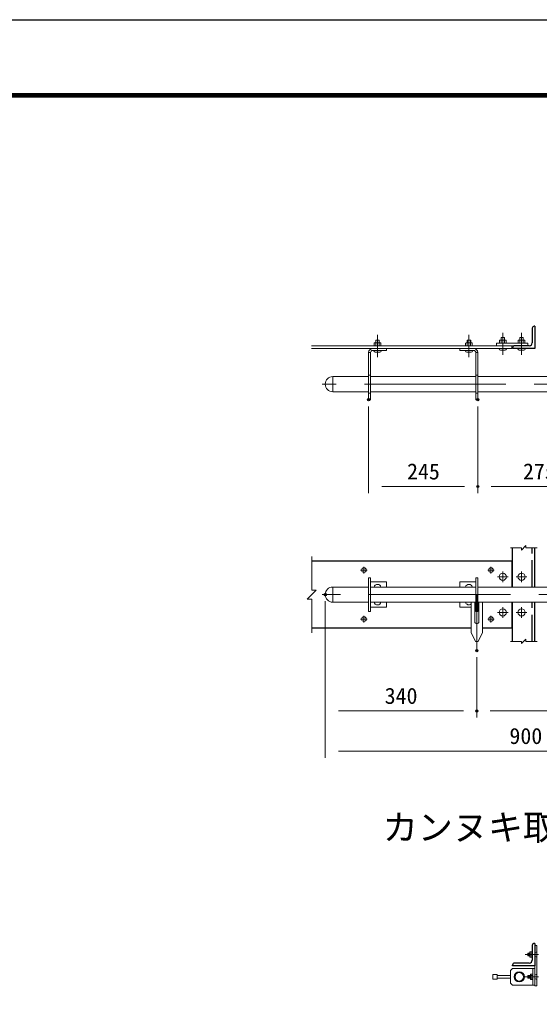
# Model space of a CAD drawing. Units: millimetres, scale not verified, with parts at other scales. Extents: x -6300 to 6300, y -4455 to 4455.
# Drawn here: x 1629 to 3958, y 0 to 4455 of the extents above; entities that cross this region are included whole.
import ezdxf
from ezdxf.enums import TextEntityAlignment as Align

# ---------------------------------------------------------------- set-up
doc = ezdxf.new("R2010")
doc.units = ezdxf.units.MM
doc.header["$LTSCALE"] = 20
doc.header["$PDMODE"] = 32
doc.header["$PDSIZE"] = 10
doc.linetypes.add('DASHED', pattern=[7.5, 6, -1.5])
doc.linetypes.add('USER1', pattern=[50.8, 31.75, -6.35, 6.35, -6.35])
for name, color, linetype, lineweight in [('0-0_D-TTL-TXT', 7, 'Continuous', 25), ('0-4_D-STR-DIM', 7, 'Continuous', 13), ('0-6_Defpoints', 8, 'Continuous', 25), ('0-8_D-STR1', 1, 'Continuous', 25), ('0-9_D-STR3', 3, 'Continuous', 13), ('0-A_D-BMK', 2, 'USER1', 13), ('0-C_D-TTL', 7, 'Continuous', 25)]:
    doc.layers.add(name, color=color, linetype=linetype, lineweight=lineweight)
doc.styles.add('ＭＳ ゴシック', font='')
doc.styles.get('ＭＳ ゴシック').set_extended_font_data('MS Gothic')

msp = doc.modelspace()

# ---------------------------------------------------------------- linework, layer by layer
at = {"layer": '0-4_D-STR-DIM'}
for p, q in [((3192.99, 2721.39), (3192.99, 2332.21)), ((3682.99, 2721.39), (3682.99, 2332.21)), ((3682.99, 2721.39), (3682.99, 2332.21)), ((3252.99, 2362.21), (3622.99, 2362.21)), ((3742.99, 2362.21), (4172.99, 2362.21)), ((3878.99, 2077.49), (3898.99, 2097.49)), ((3898.99, 2087.49), (3898.99, 2097.49)), ((3828.99, 2087.49), (3878.99, 2087.49)), ((3878.99, 2077.49), (3878.99, 2087.49)), ((3898.99, 2087.49), (3948.99, 2087.49)), ((2937.99, 1897.49), (2937.99, 2048.46)), ((2917.99, 1857.49), (2957.99, 1897.49)), ((2937.99, 1897.49), (2957.99, 1897.49)), ((2917.99, 1857.49), (2937.99, 1857.49)), ((2937.99, 1706.52), (2937.99, 1857.49)), ((2998.49, 1847.49), (2998.49, 1325.7)), ((2998.49, 1847.49), (2998.49, 1145.7)), ((3828.99, 1667.49), (3878.99, 1667.49)), ((3878.99, 1657.49), (3898.99, 1677.49)), ((3878.99, 1657.49), (3878.99, 1667.49)), ((3898.99, 1667.49), (3898.99, 1677.49)), ((3898.99, 1667.49), (3948.99, 1667.49)), ((3678.49, 1596.45), (3678.49, 1325.7)), ((3678.49, 1596.45), (3678.49, 1325.7)), ((3058.49, 1355.7), (3618.49, 1355.7)), ((3738.49, 1355.7), (4738.49, 1355.7)), ((3058.49, 1175.7), (4738.49, 1175.7))]:
    msp.add_line(p, q, dxfattribs=at)
at = {"layer": '0-6_Defpoints'}
for p in [(3192.99, 2751.39), (3682.99, 2751.39), (3682.99, 2362.21), (2998.49, 1877.49), (3678.49, 1626.45), (3678.49, 1355.7)]:
    msp.add_point(p, dxfattribs=at)
at = {"layer": '0-8_D-STR1'}
for p, q in [((3938.99, 3081.39), (3935.99, 3081.39)), ((3926.99, 3072.39), (3926.99, 3006.39)), ((3913.99, 2993.39), (3847.99, 2993.39)), ((3838.99, 2984.39), (3838.99, 2981.39)), ((3838.99, 1911.49), (3838.99, 2087.49)), ((3938.99, 1911.49), (3938.99, 2087.49)), ((3838.99, 2027.49), (2937.99, 2027.49)), ((3834.99, 2027.49), (3834.99, 1911.49)), ((3834.99, 1843.49), (3834.99, 1727.49)), ((3838.99, 1667.49), (3838.99, 1843.49)), ((3938.99, 1667.49), (3938.99, 1843.49)), ((3653.49, 1727.49), (2937.99, 1727.49)), ((3838.99, 1727.49), (3703.49, 1727.49)), ((3938.99, 313.15), (3935.99, 313.15)), ((3938.99, 313.15), (3938.99, 213.15)), ((3926.99, 304.15), (3926.99, 238.15)), ((3913.99, 225.15), (3847.99, 225.15)), ((3838.99, 213.15), (3838.99, 216.15)), ((3938.99, 213.15), (3838.99, 213.15))]:
    msp.add_line(p, q, dxfattribs=at)
at = {"layer": '0-8_D-STR1', "linetype": 'DASHED'}
for p, q in [((3926.99, 1911.49), (3926.99, 2087.49)), ((3926.99, 1667.49), (3926.99, 1843.49))]:
    msp.add_line(p, q, dxfattribs=at)
at = {"layer": '0-8_D-STR1'}
msp.add_lwpolyline([(3938.99, 3081.39), (3938.99, 2981.39), (3838.99, 2981.39)], dxfattribs=at)
for centre, radius, start, end in [((3935.99, 3072.39), 9, 90, 180), ((3847.99, 2984.39), 9, 90, 180), ((3913.99, 3006.39), 13, 270, 0), ((3935.99, 304.15), 9, 90, 180), ((3847.99, 216.15), 9, 90, 180), ((3913.99, 238.15), 13, 270, 0)]:
    msp.add_arc(centre, radius, start, end, dxfattribs=at)
at = {"layer": '0-9_D-STR3'}
for p, q in [((3786.99, 3030.39), (3787.99, 3031.39)), ((3786.99, 3018.39), (3786.99, 3030.39)), ((3786.99, 3030.39), (3802.99, 3030.39)), ((3787.99, 3018.39), (3787.99, 3031.39)), ((3787.99, 3031.39), (3801.99, 3031.39)), ((3801.99, 3018.39), (3801.99, 3031.39)), ((3801.99, 3031.39), (3802.99, 3030.39)), ((3802.99, 3018.39), (3802.99, 3030.39)), ((3870.99, 3030.39), (3871.99, 3031.39)), ((3870.99, 3018.39), (3870.99, 3030.39)), ((3870.99, 3030.39), (3886.99, 3030.39)), ((3871.99, 3018.39), (3871.99, 3031.39)), ((3871.99, 3031.39), (3885.99, 3031.39)), ((3885.99, 3018.39), (3885.99, 3031.39)), ((3885.99, 3031.39), (3886.99, 3030.39)), ((3886.99, 3018.39), (3886.99, 3030.39)), ((2936.99, 2993.39), (3906.99, 2993.39)), ((3220, 3006.39), (3217.99, 3005.23)), ((3217.99, 3005.23), (3217.99, 2993.39)), ((3245.97, 3006.39), (3220, 3006.39)), ((3224.99, 3018.39), (3225.99, 3019.39)), ((3224.99, 3006.39), (3224.99, 3018.39)), ((3224.99, 3018.39), (3240.99, 3018.39)), ((3225.5, 3005.23), (3225.5, 2993.39)), ((3225.99, 3006.39), (3225.99, 3019.39)), ((3225.99, 3019.39), (3239.99, 3019.39)), ((3239.99, 3006.39), (3239.99, 3019.39)), ((3239.99, 3019.39), (3240.99, 3018.39)), ((3240.47, 3005.23), (3240.47, 2993.39)), ((3240.99, 3006.39), (3240.99, 3018.39)), ((3245.97, 3006.39), (3247.99, 3005.23)), ((3247.99, 3005.23), (3247.99, 2993.39)), ((3630.01, 3006.39), (3627.99, 3005.23)), ((3627.99, 3005.23), (3627.99, 2993.39)), ((3655.98, 3006.39), (3630.01, 3006.39)), ((3634.99, 3018.39), (3635.99, 3019.39)), ((3634.99, 3006.39), (3634.99, 3018.39)), ((3634.99, 3018.39), (3650.99, 3018.39)), ((3635.51, 3005.23), (3635.51, 2993.39)), ((3635.99, 3006.39), (3635.99, 3019.39)), ((3635.99, 3019.39), (3649.99, 3019.39)), ((3649.99, 3006.39), (3649.99, 3019.39)), ((3649.99, 3019.39), (3650.99, 3018.39)), ((3650.48, 3005.23), (3650.48, 2993.39)), ((3650.99, 3006.39), (3650.99, 3018.39)), ((3655.98, 3006.39), (3657.99, 3005.23)), ((3657.99, 3005.23), (3657.99, 2993.39)), ((3766.99, 2993.39), (3766.99, 3005.39)), ((3782.01, 3018.39), (3779.99, 3017.23)), ((3779.99, 3017.23), (3779.99, 3005.39)), ((3807.98, 3018.39), (3782.01, 3018.39)), ((3787.51, 3017.23), (3787.51, 3005.39)), ((3802.48, 3017.23), (3802.48, 3005.39)), ((3807.98, 3018.39), (3809.99, 3017.23)), ((3809.99, 3017.23), (3809.99, 3005.39)), ((3834.99, 2981.39), (3834.99, 2993.39)), ((3866.01, 3018.39), (3863.99, 3017.23)), ((3863.99, 3017.23), (3863.99, 3005.39)), ((3891.98, 3018.39), (3866.01, 3018.39)), ((3871.51, 3017.23), (3871.51, 3005.39)), ((3886.48, 3017.23), (3886.48, 3005.39)), ((3891.98, 3018.39), (3893.99, 3017.23)), ((3893.99, 3017.23), (3893.99, 3005.39)), ((3834.99, 2981.39), (2936.99, 2981.39)), ((3192.99, 2751.39), (3192.99, 2963.39)), ((3201.99, 2963.39), (3192.99, 2963.39)), ((3201.99, 2751.39), (3201.99, 2963.39)), ((3272.99, 2972.39), (3210.99, 2972.39)), ((3216.99, 2970.39), (3216.99, 2972.39)), ((3222.99, 2964.39), (3242.99, 2964.39)), ((3248.99, 2970.39), (3248.99, 2972.39)), ((3272.99, 2972.39), (3272.99, 2981.39)), ((3602.99, 2972.39), (3602.99, 2981.39)), ((3602.99, 2972.39), (3664.99, 2972.39)), ((3626.99, 2970.39), (3626.99, 2972.39)), ((3632.99, 2964.39), (3652.99, 2964.39)), ((3658.99, 2970.39), (3658.99, 2972.39)), ((3673.99, 2963.39), (3682.99, 2963.39)), ((3673.99, 2751.39), (3673.99, 2963.39)), ((3682.99, 2751.39), (3682.99, 2963.39)), ((3778.99, 2979.39), (3778.99, 2981.39)), ((3784.99, 2973.39), (3804.99, 2973.39)), ((3810.99, 2979.39), (3810.99, 2981.39)), ((3862.99, 2979.39), (3862.99, 2981.39)), ((3868.99, 2973.39), (3888.99, 2973.39)), ((3894.99, 2979.39), (3894.99, 2981.39)), ((3032.49, 2855.39), (3032.49, 2787.39)), ((3192.99, 2855.39), (3032.49, 2855.39)), ((3673.99, 2855.39), (3201.99, 2855.39)), ((4232.99, 2855.39), (3682.99, 2855.39)), ((3192.99, 2787.39), (3032.49, 2787.39)), ((3673.99, 2787.39), (3201.99, 2787.39)), ((4232.99, 2787.39), (3682.99, 2787.39)), ((3201.99, 2751.39), (3192.99, 2751.39)), ((3673.99, 2751.39), (3682.99, 2751.39)), ((3192.99, 1952.49), (3192.99, 1802.49)), ((3192.99, 1952.49), (3201.99, 1952.49)), ((3201.99, 1952.49), (3201.99, 1802.49)), ((3201.99, 1934.49), (3272.99, 1934.49)), ((3272.99, 1934.49), (3272.99, 1911.49)), ((3602.99, 1934.49), (3602.99, 1911.49)), ((3673.99, 1934.49), (3602.99, 1934.49)), ((3673.99, 1952.49), (3673.99, 1802.49)), ((3682.99, 1952.49), (3673.99, 1952.49)), ((3682.99, 1952.49), (3682.99, 1802.49)), ((3032.49, 1911.49), (3032.49, 1843.49)), ((3192.99, 1911.49), (3032.49, 1911.49)), ((3673.99, 1911.49), (3201.99, 1911.49)), ((4232.99, 1911.49), (3682.99, 1911.49)), ((3192.99, 1843.49), (3032.49, 1843.49)), ((3673.99, 1843.49), (3201.99, 1843.49)), ((3272.99, 1843.49), (3272.99, 1820.49)), ((3602.99, 1843.49), (3602.99, 1820.49)), ((3653.49, 1843.49), (3653.49, 1707.49)), ((3669.49, 1843.49), (3669.49, 1756.49)), ((4232.99, 1843.49), (3682.99, 1843.49)), ((3687.49, 1843.49), (3687.49, 1756.49)), ((3703.49, 1843.49), (3703.49, 1707.49)), ((3192.99, 1802.49), (3201.99, 1802.49)), ((3201.99, 1820.49), (3272.99, 1820.49)), ((3653.49, 1820.49), (3602.99, 1820.49)), ((3673.99, 1820.49), (3669.49, 1820.49)), ((3682.99, 1802.49), (3673.99, 1802.49)), ((3672.49, 1667.49), (3653.49, 1707.49)), ((3684.49, 1667.49), (3703.49, 1707.49)), ((3684.49, 1667.49), (3672.49, 1667.49)), ((3908.99, 269.15), (3907.99, 268.15)), ((3907.99, 268.15), (3916.99, 268.15)), ((3907.99, 268.15), (3907.99, 258.15)), ((3908.99, 269.15), (3916.99, 269.15)), ((3908.99, 269.15), (3908.99, 257.15)), ((3916.99, 273.09), (3917.9, 274.65)), ((3916.99, 253.21), (3916.99, 273.09)), ((3917.9, 274.65), (3926.99, 274.65)), ((3917.9, 268.83), (3926.99, 268.83)), ((3938.99, 303.15), (3938.99, 123.15)), ((3947.99, 275.15), (3938.99, 271.09)), ((3907.99, 258.15), (3916.99, 258.15)), ((3907.99, 258.15), (3908.99, 257.15)), ((3908.99, 257.15), (3916.99, 257.15)), ((3916.99, 253.21), (3917.9, 251.65)), ((3917.9, 257.47), (3926.99, 257.47)), ((3917.9, 251.65), (3926.99, 251.65)), ((3947.99, 251.15), (3939.05, 255.15)), ((3838.99, 201.15), (3828.99, 191.15)), ((3828.99, 191.15), (3828.99, 135.15)), ((3938.99, 201.15), (3838.99, 201.15)), ((3749.99, 153.15), (3749.99, 173.15)), ((3769.99, 173.15), (3749.99, 173.15)), ((3769.99, 153.15), (3749.99, 153.15)), ((3769.99, 153.15), (3769.99, 173.15)), ((3769.99, 169.15), (3828.99, 169.15)), ((3828.99, 157.15), (3769.99, 157.15)), ((3838.99, 125.15), (3828.99, 135.15)), ((3846.79, 169.15), (3850.97, 169.15)), ((3850.97, 157.15), (3846.79, 157.15)), ((3947.99, 175.15), (3938.99, 171.09)), ((3947.99, 151.15), (3939.05, 155.15)), ((3838.99, 125.15), (3938.99, 125.15)), ((3938.99, 123.15), (3947.99, 123.15))]:
    msp.add_line(p, q, dxfattribs=at)
at = {"layer": '0-9_D-STR3', "linetype": 'DASHED'}
for p, q in [((3201.99, 2861.39), (3192.99, 2861.39)), ((3673.99, 2861.39), (3682.99, 2861.39)), ((3201.99, 2781.39), (3192.99, 2781.39)), ((3673.99, 2781.39), (3682.99, 2781.39)), ((3929.99, 201.15), (3929.99, 125.15)), ((3908.99, 169.15), (3907.99, 168.15)), ((3907.99, 168.15), (3919.99, 168.15)), ((3907.99, 168.15), (3907.99, 158.15)), ((3907.99, 158.15), (3919.99, 158.15)), ((3907.99, 158.15), (3908.99, 157.15)), ((3908.99, 169.15), (3919.99, 169.15)), ((3908.99, 169.15), (3908.99, 157.15)), ((3908.99, 157.15), (3919.99, 157.15)), ((3919.99, 173.09), (3920.9, 174.65)), ((3919.99, 153.21), (3919.99, 173.09)), ((3919.99, 153.21), (3920.9, 151.65)), ((3920.9, 174.65), (3929.99, 174.65)), ((3920.9, 168.83), (3929.99, 168.83)), ((3920.9, 157.47), (3929.99, 157.47)), ((3920.9, 151.65), (3929.99, 151.65))]:
    msp.add_line(p, q, dxfattribs=at)
at = {"layer": '0-9_D-STR3'}
for points in [[(3906.99, 2993.39), (3906.99, 3005.39), (3766.99, 3005.39)], [(3938.99, 303.15), (3947.99, 303.15), (3947.99, 123.15)]]:
    msp.add_lwpolyline(points, dxfattribs=at)
for centre, radius in [((3171.99, 1987.49), 10.5), ((3741.99, 1987.49), 10.5), ((3794.99, 1957.49), 16), ((3878.99, 1957.49), 16), ((3794.99, 1797.49), 16), ((3878.99, 1797.49), 16), ((3171.99, 1767.49), 10.5), ((3741.99, 1767.49), 10.5), ((3868.99, 163.15), 23), ((3868.99, 163.15), 19)]:
    msp.add_circle(centre, radius, dxfattribs=at)
for centre, radius, start, end in [((3219.27, 2989.35), 17.05, 68.57467, 87.55496), ((3232.99, 2981.74), 24.66, 72.33186, 107.66814), ((3246.7, 2989.35), 17.05, 92.44504, 111.42533), ((3629.28, 2989.35), 17.05, 68.57467, 87.55496), ((3642.99, 2981.74), 24.66, 72.33186, 107.66814), ((3656.71, 2989.35), 17.05, 92.44504, 111.42533), ((3781.28, 3001.35), 17.05, 68.57467, 87.55496), ((3794.99, 2993.74), 24.66, 72.33186, 107.66814), ((3808.71, 3001.35), 17.05, 92.44504, 111.42533), ((3865.28, 3001.35), 17.05, 68.57467, 87.55496), ((3878.99, 2993.74), 24.66, 72.33186, 107.66814), ((3892.71, 3001.35), 17.05, 92.44504, 111.42533), ((3210.99, 2963.39), 18, 90, 180), ((3210.99, 2963.39), 9, 90, 180), ((3222.99, 2970.39), 6, 180, 270), ((3242.99, 2970.39), 6, 270, 0), ((3632.99, 2970.39), 6, 180, 270), ((3652.99, 2970.39), 6, 270, 0), ((3664.99, 2963.39), 18, 0, 90), ((3664.99, 2963.39), 9, 0, 90), ((3784.99, 2979.39), 6, 180, 270), ((3804.99, 2979.39), 6, 270, 0), ((3868.99, 2979.39), 6, 180, 270), ((3888.99, 2979.39), 6, 270, 0), ((3032.49, 2821.39), 34, 90, 270), ((3232.99, 1907.49), 16, 14.47751, 165.52249), ((3642.99, 1907.49), 16, 14.47751, 165.52249), ((3032.49, 1877.49), 34, 90, 270), ((3232.99, 1847.49), 16, 194.47751, 345.52249), ((3642.99, 1847.49), 16, 194.47751, 311.0145), ((3678.49, 1756.49), 9, 180, 0), ((3926.82, 272.94), 9.83, 179.15397, 204.74131), ((3935.33, 263.15), 18.34, 161.96185, 198.03815), ((3926.82, 253.35), 9.83, 155.25869, 180.84603)]:
    msp.add_arc(centre, radius, start, end, dxfattribs=at)
at = {"layer": '0-9_D-STR3', "linetype": 'DASHED'}
for centre, radius, start, end in [((3929.82, 172.94), 9.83, 179.15397, 204.74131), ((3938.33, 163.15), 18.34, 161.96185, 198.03815), ((3929.82, 153.35), 9.83, 155.25869, 180.84603)]:
    msp.add_arc(centre, radius, start, end, dxfattribs=at)
at = {"layer": '0-A_D-BMK'}
for p, q in [((3232.99, 2943.21), (3232.99, 3043.21)), ((3642.99, 2943.21), (3642.99, 3043.21)), ((3794.99, 2952.21), (3794.99, 3052.21)), ((3878.99, 2952.21), (3878.99, 3052.21)), ((4824.89, 2821.39), (2984.89, 2821.39)), ((3157.11, 1987.49), (3186.87, 1987.49)), ((3171.99, 2002.37), (3171.99, 1972.61)), ((3727.11, 1987.49), (3756.87, 1987.49)), ((3741.99, 2002.37), (3741.99, 1972.61)), ((3794.99, 1981.49), (3794.99, 1933.49)), ((3878.99, 1981.49), (3878.99, 1933.49)), ((3770.99, 1957.49), (3818.99, 1957.49)), ((3854.99, 1957.49), (3902.99, 1957.49)), ((4844.89, 1877.49), (2984.89, 1877.49)), ((3678.49, 1877.49), (3678.49, 1626.45)), ((3171.99, 1782.37), (3171.99, 1752.61)), ((3741.99, 1752.61), (3741.99, 1782.37)), ((3770.99, 1797.49), (3818.99, 1797.49)), ((3794.99, 1773.49), (3794.99, 1821.49)), ((3854.99, 1797.49), (3902.99, 1797.49)), ((3878.99, 1821.49), (3878.99, 1773.49)), ((3157.11, 1767.49), (3186.87, 1767.49)), ((3727.11, 1767.49), (3756.87, 1767.49)), ((3894.63, 263.15), (3955.34, 263.15)), ((3894.63, 163.15), (3955.34, 163.15))]:
    msp.add_line(p, q, dxfattribs=at)
at = {"layer": '0-C_D-TTL', "color": 2}
msp.add_lwpolyline([(-6300.1, 4455.34), (6299.9, 4455.34), (6299.9, -4454.66), (-6300.1, -4454.66)], close=True, dxfattribs=at)
at = {"layer": '0-C_D-TTL'}
for points in [[(-5895.1, 4125.34), (5894.9, 4125.34), (5894.9, -4124.66), (-5895.1, -4124.66)], [(-5891.35, 4121.59), (5891.15, 4121.59), (5891.15, -4120.91), (-5891.35, -4120.91)], [(-5887.6, 4117.84), (5887.4, 4117.84), (5887.4, -4117.16), (-5887.6, -4117.16)], [(-5883.85, 4114.09), (5883.65, 4114.09), (5883.65, -4113.41), (-5883.85, -4113.41)], [(-5880.1, 4110.34), (5879.9, 4110.34), (5879.9, -4109.66), (-5880.1, -4109.66)]]:
    msp.add_lwpolyline(points, close=True, dxfattribs=at)

# ---------------------------------------------------------------- texts
at = {"layer": '0-0_D-TTL-TXT', "style": 'ＭＳ ゴシック'}
msp.add_text('カンヌキ取付詳細図', height=115.4, dxfattribs=at).set_placement((3256.27, 741.65), align=Align.BOTTOM_LEFT)
at = {"layer": '0-4_D-STR-DIM', "style": 'ＭＳ ゴシック'}
for s, p in [('245', (3365.47, 2372.33)), ('275', (3885.47, 2372.33)), ('340', (3265.18, 1365.83)), ('900', (3824.81, 1185.83))]:
    msp.add_text(s, height=72.14, dxfattribs=at).set_placement(p, align=Align.BOTTOM_LEFT)

doc.saveas('drawing.dxf')
